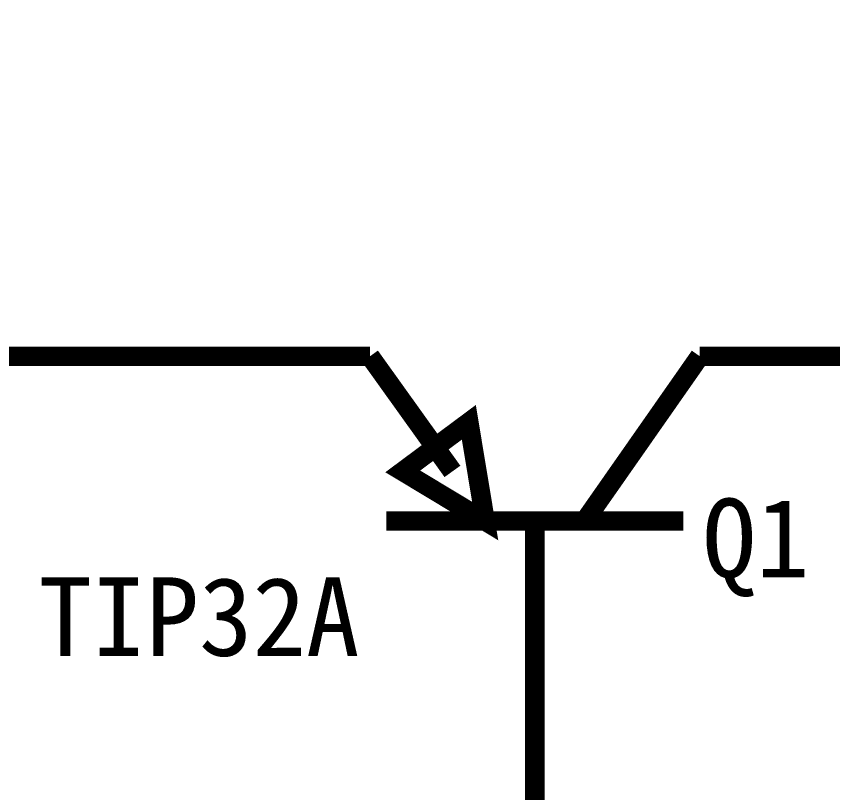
# Model space of a CAD drawing. Header units: inches. Extents: x 0 to 11.5, y 0 to 7.6.
# Drawn here: x 2.7861 to 3.2806, y 6.0352 to 6.5057 of the extents above; entities that cross this region are included whole.
import ezdxf

# ---------------------------------------------------------------- set-up
doc = ezdxf.new("R2010")
doc.units = ezdxf.units.IN
doc.header["$MEASUREMENT"] = 0
doc.layers.add('Sheet', color=255, linetype='Continuous')

msp = doc.modelspace()

# ---------------------------------------------------------------- linework, layer by layer
at = {"layer": 'Sheet'}
for points in [[(1.40045, 6.49983, 0.0118, 0.0118, 0), (1.40045, 6.2997, 0.0118, 0.0118, 0), (1.70046, 6.2997, 0.0118, 0.0118, 0), (1.85029, 6.2997, 0.0118, 0.0118, 0), (2.00046, 6.2997, 0.0118, 0.0118, 0), (2.30046, 6.2997, 0.0118, 0.0118, 0), (2.90014, 6.2997, 0.0118, 0.0118, 0)], [(3.00036, 6.2997, 0.0118, 0.0118, 0), (2.90014, 6.2997, 0.0118, 0.0118, 0)], [(3.0503, 6.22991, 0.0118, 0.0118, 0), (3.00036, 6.2997, 0.0118, 0.0118, 0)], [(3.20014, 6.2997, 0.0118, 0.0118, 0), (3.13035, 6.19981, 0.0118, 0.0118, 0)], [(3.20014, 6.2997, 0.0118, 0.0118, 0), (3.30036, 6.2997, 0.0118, 0.0118, 0)], [(3.19022, 6.19981, 0.0118, 0.0118, 0), (3.01028, 6.19981, 0.0118, 0.0118, 0)], [(3.10025, 6.19981, 0.0118, 0.0118, 0), (3.10025, 6.09991, 0.0118, 0.0118, 0)], [(3.10025, 5.7999, 0.0118, 0.0118, 0), (3.10025, 6.09991, 0.0118, 0.0118, 0)]]:
    msp.add_lwpolyline(points, format="xyseb", dxfattribs=at)
for points in [[(3.07015, 6.19981, 0.0118, 0.0118, 0), (3.06023, 6.25968, 0.0118, 0.0118, 0), (3.02021, 6.22991, 0.0118, 0.0118, 0), (3.07015, 6.19981, 0.0118, 0.0118, 0)], [(3.07015, 6.19981, 0.0039, 0.0039, 0), (3.06023, 6.25968, 0.0039, 0.0039, 0), (3.02021, 6.22991, 0.0039, 0.0039, 0), (3.07015, 6.19981, 0.0039, 0.0039, 0)]]:
    msp.add_lwpolyline(points, format="xyseb", close=True, dxfattribs=at)

# ---------------------------------------------------------------- texts
for s, p in [('Q1', (3.20179, 6.16574)), ('TIP32A', (2.79959, 6.11811))]:
    msp.add_text(s, height=0.047632, dxfattribs=at).set_placement(p)

doc.saveas('drawing.dxf')
